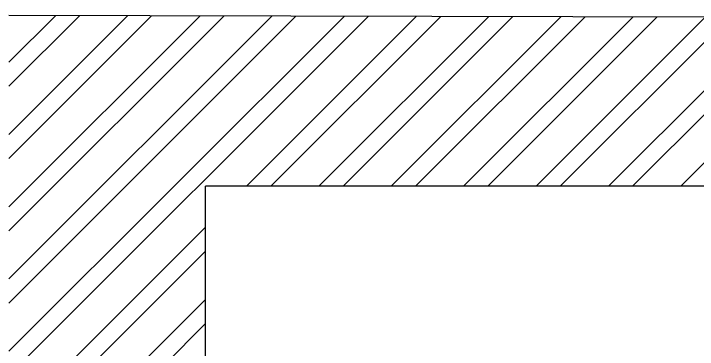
# Model space of a CAD drawing. Header units: feet. Extents: x 3300990 to 3327721, y -4892937 to -4886829.
# Drawn here: x 3315258 to 3316370, y -4887402 to -4886855 of the extents above; entities that cross this region are included whole.
import ezdxf

# ---------------------------------------------------------------- set-up
doc = ezdxf.new("R2010")
doc.units = ezdxf.units.FT
doc.header["$LTSCALE"] = 33
doc.header["$MEASUREMENT"] = 0
doc.layers.add('A-WALL', color=1, linetype='Continuous')
doc.layers.add('A-WALL HATCH', color=251, linetype='Continuous', lineweight=0)
doc.layers.add('LENS_DIMENSION', color=193, linetype='Continuous', lineweight=0)

# ---------------------------------------------------------------- blocks, each defined once
blk = doc.blocks.new('A$C5a2c5768')
at = {"layer": 'A-WALL HATCH'}
h = blk.add_hatch(dxfattribs=at)
h.set_pattern_fill('ANSI32', color=256, scale=222)
h.set_pattern_definition([(45, (-3287394.5367733, 5462600.742196229), (-58.86663953378008, 58.86663953378008), []), (45, (-3287355.29234701, 5462600.742196229), (-58.86663953378008, 58.86663953378008), [])])
h.paths.add_polyline_path([(-4.656613e-10, 6323.518421487882), (-4323.64158427855, 6314.599437133409), (-8387.739459863398, 6326.219445355237), (-12470.78103913739, 6335.986218356527), (-12471, 6335.89535359107), (-12471, 4511.220532615669), (-16868, 4511.220532615669), (-16868.02797807706, 6339.220532615669), (-24131, 6339.220532615669), (-24131, 6073.220532615669), (-17188, 6073.220532615669), (-17188, 4253.220532615669), (-12151, 4253.220532615669), (-12151, 6058.220532615669), (-4323.75, 6058.220532615669), (-259, 6058.220532615669), (-259, 4496.220532615669), (-4.656613e-10, 4496.220532615669)])
at = {"layer": 'A-WALL'}
for p, q in [((-8387.86372275045, 6326.219771620817), (-12471, 6335.986742118373)), ((-12151, 4253.220532615669), (-12151, 6058.220532615669)), ((-4323.75, 6058.220532615669), (-12151, 6058.220532615669))]:
    blk.add_line(p, q, dxfattribs=at)

msp = doc.modelspace()

# ---------------------------------------------------------------- block references
at = {"layer": 'LENS_DIMENSION'}
msp.add_blockref('A$C5a2c5768', (3327720.807950889, -4893194.534192556), dxfattribs=at)

doc.saveas('drawing.dxf')
